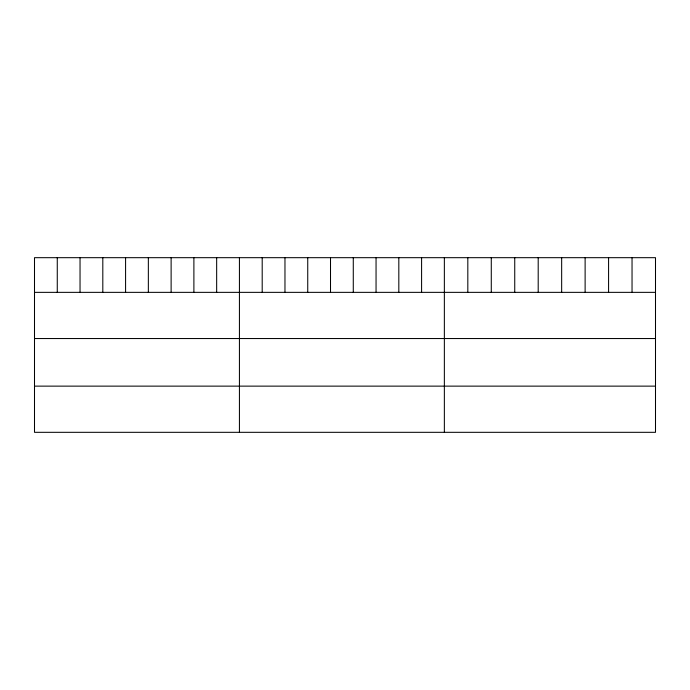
<?xml version="1.0" encoding="UTF-8"?>
<svg xmlns="http://www.w3.org/2000/svg" width="690" height="690" viewBox="0 0 690 690"><rect width="100%" height="100%" fill="white"/><g stroke="black" fill="none" stroke-linecap="round" stroke-linejoin="round"><path stroke-width="1.03" d="M655.5 292.353L655.5 432.32L34.5 432.32L34.5 257.68L655.5 257.68L655.5 292.353L34.5 292.353M34.5 338.54L655.5 338.54M34.5 386.133L655.5 386.133M632.04 257.68L632.04 292.353M608.58 257.68L608.58 292.353M585.12 257.68L585.12 292.353M561.66 257.68L561.66 292.353M538.2 257.68L538.2 292.353M514.74 257.68L514.74 292.353M491.28 257.68L491.28 292.353M467.82 257.68L467.82 292.353M444.36 257.68L444.36 432.32M421.59 257.68L421.59 292.353M398.82 257.68L398.82 292.353M376.05 257.68L376.05 292.353M353.28 257.68L353.28 292.353M330.51 257.68L330.51 292.353M307.74 257.68L307.74 292.353M284.97 257.68L284.97 292.353M262.2 257.68L262.2 292.353M239.43 257.68L239.43 432.32M216.66 257.68L216.66 292.353M193.89 257.68L193.89 292.353M171.12 257.68L171.12 292.353M148.35 257.68L148.35 292.353M125.58 257.68L125.58 292.353M102.81 257.68L102.81 292.353M80.04 257.68L80.04 292.353M57.27 257.68L57.27 292.353"/></g></svg>
